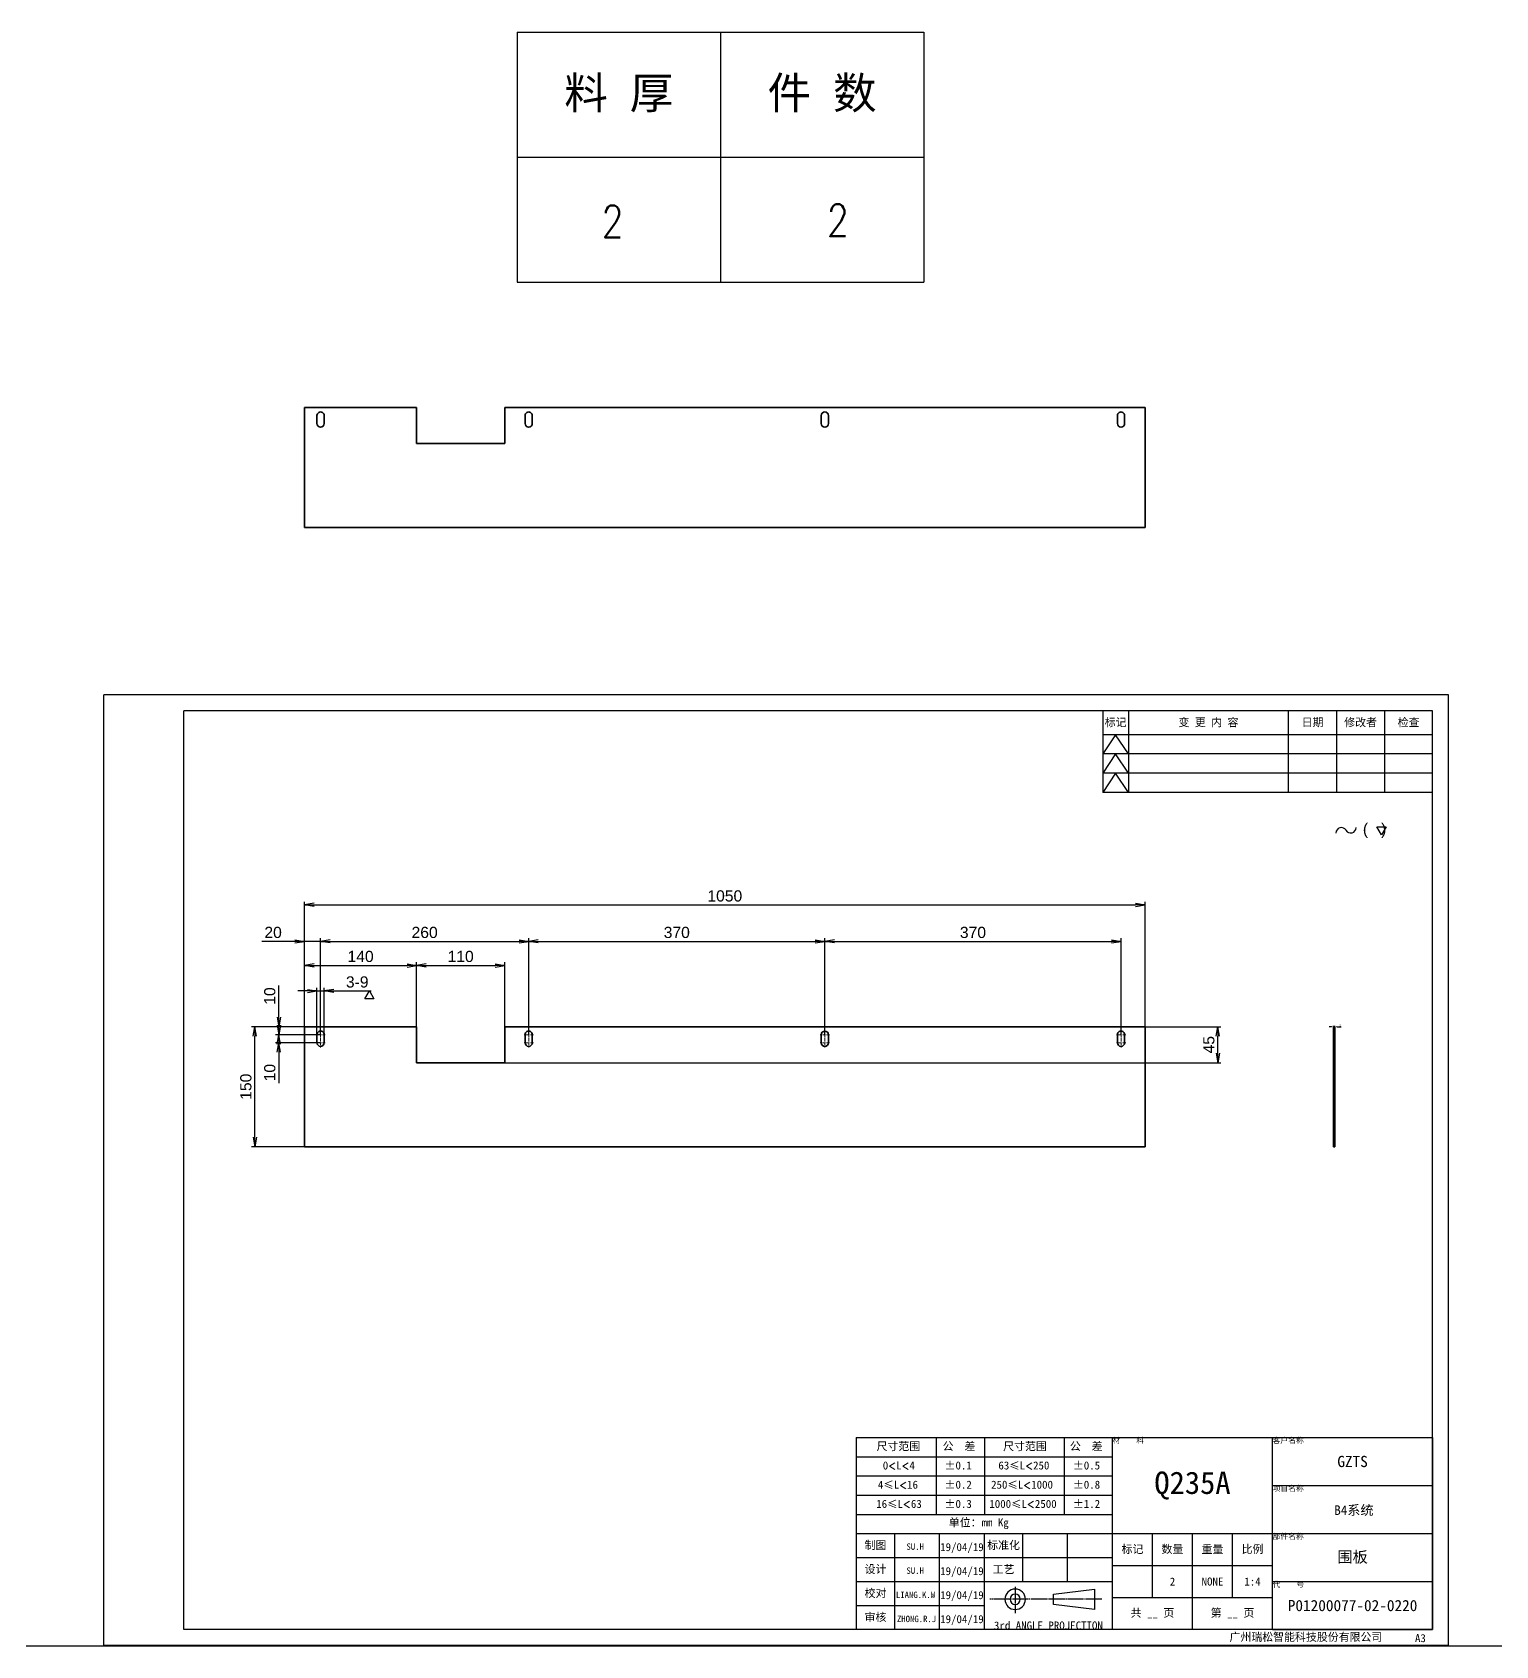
# Model space of a CAD drawing. Header units: millimetres. Extents: x -1727 to 307751, y -105919 to 6637.
# Drawn here: x 16861 to 18690, y 2062 to 4077 of the extents above; entities that cross this region are included whole.
import ezdxf
from ezdxf.enums import TextEntityAlignment as Align

# ---------------------------------------------------------------- set-up
doc = ezdxf.new("R2010")
doc.units = ezdxf.units.MM
for name, pattern in [('CENTER-HOKUTO', [23, 20, -1, 1, -1]), ('DASHDOT', [18.5, 12, -3, 0.5, -3]), ('DASHED', [15, 12, -3]), ('HIDDEN-HOKUTO', [3.8, 2.5, -1.3])]:
    doc.linetypes.add(name, pattern=pattern)
for name, color, linetype in [('AM_7', 2, 'CENTER-HOKUTO'), ('AM_HID', 1, 'HIDDEN-HOKUTO'), ('AM_VIS', 7, 'Continuous'), ('TITLE_FRAME', 7, 'Continuous'), ('WORD_DIM', 253, 'Continuous')]:
    doc.layers.add(name, color=color, linetype=linetype)
doc.layers.add('SOLID LINE', color=7, linetype='Continuous', lineweight=30)
doc.styles.add('DIM', font='txt.shx', dxfattribs={"width": 0.8, "bigfont": 'bigfont.shx'})
doc.styles.get("Standard").update_dxf_attribs({"font": 'arial.ttf'})
doc.dimstyles.new('ISO-25', dxfattribs={"dimtxt": 2.5, "dimasz": 2.5, "dimexe": 1.25, "dimexo": 0.625, "dimtad": 1, "dimtxsty": 'Standard', "dimcen": 2.5, "dimadec": 0, "dimazin": 0, "dimtfac": 1, "dimtmove": 0, "dimatfit": 3, "dimfxl": 0, "dimarcsym": 0})
doc.dimstyles.new('STANDARD1-4', dxfattribs={"dimscale": 4, "dimtxt": 3.5, "dimasz": 3, "dimexe": 1, "dimexo": 0, "dimgap": 1, "dimtad": 3, "dimdsep": 46, "dimtxsty": 'Standard', "dimblk1": 'OPEN', "dimblk2": 'OPEN', "dimsah": 1, "dimcen": 0, "dimclrd": 256, "dimclre": 256, "dimclrt": 3, "dimazin": 2, "dimtfac": 1, "dimtmove": 0, "dimatfit": 3, "dimldrblk": 'OPEN', "dimfxl": 0, "dimtolj": 1, "dimlwd": 25, "dimlwe": 25, "dimarcsym": 0})

# ---------------------------------------------------------------- blocks, each defined once
blk = doc.blocks.new('shiage0')
at = {"layer": 'WORD_DIM', "color": 3, "linetype": 'Continuous'}
for centre, start, end in [((1.69, 0), 30, 180), ((4.61, 1.69), 210, 0)]:
    blk.add_arc(centre, 1.69, start, end, dxfattribs=at)
blk = doc.blocks.new('12')
at = {"layer": 'TITLE_FRAME', "color": 3, "linetype": 'Continuous'}
blk.add_lwpolyline([(20.46, 3.03), (19.01, 5.53), (21.9, 5.53)], close=True, dxfattribs=at)
blk.add_blockref('shiage0', (6.23, 3.56), dxfattribs=at)
blk.add_text('(   )', height=3.5, dxfattribs=at).set_placement((14.64, 3.08))
blk = doc.blocks.new('_OPEN')
at = {"color": 0}
for p, q in [((-1, 0.17), (0, 0)), ((-1, -0.17), (0, 0)), ((0, 0), (-1, 0))]:
    blk.add_line(p, q, dxfattribs=at)
blk = doc.blocks.new('*D125')
at = {"layer": 'DEFPOINTS', "color": 0, "linetype": 'Continuous', "transparency": 16777216}
for p in [(18251.5, 2987.2), (17201.5, 2835.1), (18251.5, 2835.1)]:
    blk.add_point(p, dxfattribs=at)
at = {"layer": 'WORD_DIM', "linetype": 'Continuous', "lineweight": 25, "transparency": 16777216}
for p, q in [((17201.5, 2835.1), (17201.5, 2991.2)), ((17213.5, 2987.2), (18239.5, 2987.2)), ((18251.5, 2835.1), (18251.5, 2991.2))]:
    blk.add_line(p, q, dxfattribs=at)
at = {"layer": 'WORD_DIM', "linetype": 'Continuous', "lineweight": 25, "transparency": 16777216, "xscale": 12, "yscale": 12, "zscale": 12, "rotation": 180}
blk.add_blockref('_OPEN', (17201.5, 2987.2), dxfattribs=at)
at = {"layer": 'WORD_DIM', "linetype": 'Continuous', "lineweight": 25, "transparency": 16777216, "xscale": 12, "yscale": 12, "zscale": 12}
blk.add_blockref('_OPEN', (18251.5, 2987.2), dxfattribs=at)
at = {"layer": 'WORD_DIM', "color": 3, "linetype": 'Continuous', "transparency": 16777216, "insert": (17726.5, 2998.4), "char_height": 14, "attachment_point": 5}
blk.add_mtext('\\A1;1050', dxfattribs=at)
blk = doc.blocks.new('*D126')
at = {"layer": 'DEFPOINTS', "color": 0, "linetype": 'Continuous', "transparency": 16777216}
for p in [(17139.3, 2835.1), (17201.5, 2835.1), (17201.5, 2685.1)]:
    blk.add_point(p, dxfattribs=at)
at = {"layer": 'WORD_DIM', "linetype": 'Continuous', "lineweight": 25, "transparency": 16777216}
for p, q in [((17201.5, 2835.1), (17135.3, 2835.1)), ((17139.3, 2697.1), (17139.3, 2823.1)), ((17201.5, 2685.1), (17135.3, 2685.1))]:
    blk.add_line(p, q, dxfattribs=at)
at = {"layer": 'WORD_DIM', "linetype": 'Continuous', "lineweight": 25, "transparency": 16777216, "xscale": 12, "yscale": 12, "zscale": 12}
for p, rotation in [((17139.3, 2835.1), 90), ((17139.3, 2685.1), 270)]:
    blk.add_blockref('_OPEN', p, dxfattribs=dict(at, rotation=rotation))
at = {"layer": 'WORD_DIM', "color": 3, "linetype": 'Continuous', "transparency": 16777216, "insert": (17128.2, 2760.1), "char_height": 14, "attachment_point": 5, "rotation": 90}
blk.add_mtext('\\A1;150', dxfattribs=at)
blk = doc.blocks.new('*D127')
at = {"layer": 'DEFPOINTS', "color": 0, "linetype": 'Continuous', "transparency": 16777216}
for p in [(17169.3, 2825.1), (17201.5, 2835.1), (17221.5, 2825.1)]:
    blk.add_point(p, dxfattribs=at)
at = {"layer": 'WORD_DIM', "linetype": 'Continuous', "lineweight": 25, "transparency": 16777216}
for p, q in [((17169.3, 2847.1), (17169.3, 2886.7)), ((17201.5, 2835.1), (17165.3, 2835.1)), ((17221.5, 2825.1), (17165.3, 2825.1)), ((17169.3, 2825.1), (17169.3, 2835.1)), ((17169.3, 2813.1), (17169.3, 2801.1))]:
    blk.add_line(p, q, dxfattribs=at)
at = {"layer": 'WORD_DIM', "linetype": 'Continuous', "lineweight": 25, "transparency": 16777216, "xscale": 12, "yscale": 12, "zscale": 12}
for p, rotation in [((17169.3, 2835.1), 270), ((17169.3, 2825.1), 90)]:
    blk.add_blockref('_OPEN', p, dxfattribs=dict(at, rotation=rotation))
at = {"layer": 'WORD_DIM', "color": 3, "linetype": 'Continuous', "transparency": 16777216, "insert": (17158.1, 2873.4), "char_height": 14, "attachment_point": 5, "rotation": 90}
blk.add_mtext('\\A1;10', dxfattribs=at)
blk = doc.blocks.new('*D128')
at = {"layer": 'DEFPOINTS', "color": 0, "linetype": 'Continuous', "transparency": 16777216}
for p in [(17221.5, 2825.1), (17169.3, 2815.1), (17221.5, 2815.1)]:
    blk.add_point(p, dxfattribs=at)
at = {"layer": 'WORD_DIM', "linetype": 'Continuous', "lineweight": 25, "transparency": 16777216}
for p, q in [((17169.3, 2837.1), (17169.3, 2849.1)), ((17221.5, 2825.1), (17165.3, 2825.1)), ((17169.3, 2825.1), (17169.3, 2815.1)), ((17221.5, 2815.1), (17165.3, 2815.1)), ((17169.3, 2803.1), (17169.3, 2764.4))]:
    blk.add_line(p, q, dxfattribs=at)
at = {"layer": 'WORD_DIM', "linetype": 'Continuous', "lineweight": 25, "transparency": 16777216, "xscale": 12, "yscale": 12, "zscale": 12}
for p, rotation in [((17169.3, 2825.1), 270), ((17169.3, 2815.1), 90)]:
    blk.add_blockref('_OPEN', p, dxfattribs=dict(at, rotation=rotation))
at = {"layer": 'WORD_DIM', "color": 3, "linetype": 'Continuous', "transparency": 16777216, "insert": (17158.1, 2777.7), "char_height": 14, "attachment_point": 5, "rotation": 90}
blk.add_mtext('\\A1;10', dxfattribs=at)
blk = doc.blocks.new('*D129')
at = {"layer": 'DEFPOINTS', "color": 0, "linetype": 'Continuous', "transparency": 16777216}
for p in [(17221.5, 2941.7), (17201.5, 2835.1), (17221.5, 2825.1)]:
    blk.add_point(p, dxfattribs=at)
at = {"layer": 'WORD_DIM', "linetype": 'Continuous', "lineweight": 25, "transparency": 16777216}
for p, q in [((17201.5, 2835.1), (17201.5, 2945.7)), ((17221.5, 2825.1), (17221.5, 2945.7)), ((17189.5, 2941.7), (17148, 2941.7)), ((17221.5, 2941.7), (17201.5, 2941.7)), ((17233.5, 2941.7), (17245.5, 2941.7))]:
    blk.add_line(p, q, dxfattribs=at)
at = {"layer": 'WORD_DIM', "linetype": 'Continuous', "lineweight": 25, "transparency": 16777216, "xscale": 12, "yscale": 12, "zscale": 12}
blk.add_blockref('_OPEN', (17201.5, 2941.7), dxfattribs=at)
at = {"layer": 'WORD_DIM', "linetype": 'Continuous', "lineweight": 25, "transparency": 16777216, "xscale": 12, "yscale": 12, "zscale": 12, "rotation": 180}
blk.add_blockref('_OPEN', (17221.5, 2941.7), dxfattribs=at)
at = {"layer": 'WORD_DIM', "color": 3, "linetype": 'Continuous', "transparency": 16777216, "insert": (17162.2, 2952.8), "char_height": 14, "attachment_point": 5}
blk.add_mtext('\\A1;20', dxfattribs=at)
blk = doc.blocks.new('*D130')
at = {"layer": 'DEFPOINTS', "color": 0, "linetype": 'Continuous', "transparency": 16777216}
for p in [(17851.5, 2941.7), (17481.5, 2825.1), (17851.5, 2825.1)]:
    blk.add_point(p, dxfattribs=at)
at = {"layer": 'WORD_DIM', "linetype": 'Continuous', "lineweight": 25, "transparency": 16777216}
for p, q in [((17481.5, 2825.1), (17481.5, 2945.7)), ((17851.5, 2825.1), (17851.5, 2945.7)), ((17493.5, 2941.7), (17839.5, 2941.7))]:
    blk.add_line(p, q, dxfattribs=at)
at = {"layer": 'WORD_DIM', "linetype": 'Continuous', "lineweight": 25, "transparency": 16777216, "xscale": 12, "yscale": 12, "zscale": 12, "rotation": 180}
blk.add_blockref('_OPEN', (17481.5, 2941.7), dxfattribs=at)
at = {"layer": 'WORD_DIM', "linetype": 'Continuous', "lineweight": 25, "transparency": 16777216, "xscale": 12, "yscale": 12, "zscale": 12}
blk.add_blockref('_OPEN', (17851.5, 2941.7), dxfattribs=at)
at = {"layer": 'WORD_DIM', "color": 3, "linetype": 'Continuous', "transparency": 16777216, "insert": (17666.5, 2952.8), "char_height": 14, "attachment_point": 5}
blk.add_mtext('\\A1;370', dxfattribs=at)
blk = doc.blocks.new('*D131')
at = {"layer": 'DEFPOINTS', "color": 0, "linetype": 'Continuous', "transparency": 16777216}
for p in [(17226, 2879.7), (17217, 2825.1), (17226, 2825.1)]:
    blk.add_point(p, dxfattribs=at)
at = {"layer": 'WORD_DIM', "linetype": 'Continuous', "lineweight": 25, "transparency": 16777216}
for p, q in [((17217, 2825.1), (17217, 2883.7)), ((17226, 2825.1), (17226, 2883.7)), ((17205, 2879.7), (17193, 2879.7)), ((17217, 2879.7), (17226, 2879.7)), ((17238, 2879.7), (17284.6, 2879.7))]:
    blk.add_line(p, q, dxfattribs=at)
at = {"layer": 'WORD_DIM', "linetype": 'Continuous', "lineweight": 25, "transparency": 16777216, "xscale": 12, "yscale": 12, "zscale": 12}
blk.add_blockref('_OPEN', (17217, 2879.7), dxfattribs=at)
at = {"layer": 'WORD_DIM', "linetype": 'Continuous', "lineweight": 25, "transparency": 16777216, "xscale": 12, "yscale": 12, "zscale": 12, "rotation": 180}
blk.add_blockref('_OPEN', (17226, 2879.7), dxfattribs=at)
at = {"layer": 'WORD_DIM', "color": 3, "linetype": 'Continuous', "transparency": 16777216, "insert": (17267.3, 2890.9), "char_height": 14, "attachment_point": 5}
blk.add_mtext('\\A1;3-9', dxfattribs=at)
blk = doc.blocks.new('shiage1')
at = {"layer": 'WORD_DIM', "color": 3, "linetype": 'Continuous'}
for p, q in [((0, 0), (-1.44, 2.5)), ((-1.44, 2.5), (1.44, 2.5)), ((1.44, 2.5), (0, 0))]:
    blk.add_line(p, q, dxfattribs=at)
blk = doc.blocks.new('*D132')
at = {"layer": 'DEFPOINTS', "color": 0, "linetype": 'Continuous', "transparency": 16777216}
for p in [(17481.5, 2941.7), (17221.5, 2825.1), (17481.5, 2825.1)]:
    blk.add_point(p, dxfattribs=at)
at = {"layer": 'WORD_DIM', "linetype": 'Continuous', "lineweight": 25, "transparency": 16777216}
for p, q in [((17221.5, 2825.1), (17221.5, 2945.7)), ((17481.5, 2825.1), (17481.5, 2945.7)), ((17233.5, 2941.7), (17469.5, 2941.7))]:
    blk.add_line(p, q, dxfattribs=at)
at = {"layer": 'WORD_DIM', "linetype": 'Continuous', "lineweight": 25, "transparency": 16777216, "xscale": 12, "yscale": 12, "zscale": 12, "rotation": 180}
blk.add_blockref('_OPEN', (17221.5, 2941.7), dxfattribs=at)
at = {"layer": 'WORD_DIM', "linetype": 'Continuous', "lineweight": 25, "transparency": 16777216, "xscale": 12, "yscale": 12, "zscale": 12}
blk.add_blockref('_OPEN', (17481.5, 2941.7), dxfattribs=at)
at = {"layer": 'WORD_DIM', "color": 3, "linetype": 'Continuous', "transparency": 16777216, "insert": (17351.5, 2952.8), "char_height": 14, "attachment_point": 5}
blk.add_mtext('\\A1;260', dxfattribs=at)
blk = doc.blocks.new('*D159')
at = {"layer": 'DEFPOINTS', "color": 0, "linetype": 'Continuous', "transparency": 16777216}
for p in [(18221.5, 2941.7), (17851.5, 2825.1), (18221.5, 2825.1)]:
    blk.add_point(p, dxfattribs=at)
at = {"layer": 'WORD_DIM', "linetype": 'Continuous', "lineweight": 25, "transparency": 16777216}
for p, q in [((17851.5, 2825.1), (17851.5, 2945.7)), ((18221.5, 2825.1), (18221.5, 2945.7)), ((17863.5, 2941.7), (18209.5, 2941.7))]:
    blk.add_line(p, q, dxfattribs=at)
at = {"layer": 'WORD_DIM', "linetype": 'Continuous', "lineweight": 25, "transparency": 16777216, "xscale": 12, "yscale": 12, "zscale": 12, "rotation": 180}
blk.add_blockref('_OPEN', (17851.5, 2941.7), dxfattribs=at)
at = {"layer": 'WORD_DIM', "linetype": 'Continuous', "lineweight": 25, "transparency": 16777216, "xscale": 12, "yscale": 12, "zscale": 12}
blk.add_blockref('_OPEN', (18221.5, 2941.7), dxfattribs=at)
at = {"layer": 'WORD_DIM', "color": 3, "linetype": 'Continuous', "transparency": 16777216, "insert": (18036.5, 2952.8), "char_height": 14, "attachment_point": 5}
blk.add_mtext('\\A1;370', dxfattribs=at)
blk = doc.blocks.new('*D160')
at = {"layer": 'DEFPOINTS', "color": 0, "linetype": 'Continuous', "transparency": 16777216}
for p in [(17451.5, 2835.1), (18342.3, 2835.1), (17451.5, 2790.1)]:
    blk.add_point(p, dxfattribs=at)
at = {"layer": 'WORD_DIM', "linetype": 'Continuous', "lineweight": 25, "transparency": 16777216}
for p, q in [((17451.5, 2835.1), (18346.3, 2835.1)), ((18342.3, 2802.1), (18342.3, 2823.1)), ((17451.5, 2790.1), (18346.3, 2790.1))]:
    blk.add_line(p, q, dxfattribs=at)
at = {"layer": 'WORD_DIM', "linetype": 'Continuous', "lineweight": 25, "transparency": 16777216, "xscale": 12, "yscale": 12, "zscale": 12}
for p, rotation in [((18342.3, 2835.1), 90), ((18342.3, 2790.1), 270)]:
    blk.add_blockref('_OPEN', p, dxfattribs=dict(at, rotation=rotation))
at = {"layer": 'WORD_DIM', "color": 3, "linetype": 'Continuous', "transparency": 16777216, "insert": (18331.2, 2812.6), "char_height": 14, "attachment_point": 5, "rotation": 90}
blk.add_mtext('\\A1;45', dxfattribs=at)
blk = doc.blocks.new('*D154')
at = {"layer": 'DEFPOINTS', "color": 0, "linetype": 'Continuous', "transparency": 16777216}
for p in [(17341.5, 2911.6), (17201.5, 2835.1), (17341.5, 2835.1)]:
    blk.add_point(p, dxfattribs=at)
at = {"layer": 'WORD_DIM', "linetype": 'Continuous', "lineweight": 25, "transparency": 16777216}
for p, q in [((17201.5, 2835.1), (17201.5, 2915.6)), ((17213.5, 2911.6), (17329.5, 2911.6)), ((17341.5, 2835.1), (17341.5, 2915.6))]:
    blk.add_line(p, q, dxfattribs=at)
at = {"layer": 'WORD_DIM', "linetype": 'Continuous', "lineweight": 25, "transparency": 16777216, "xscale": 12, "yscale": 12, "zscale": 12, "rotation": 180}
blk.add_blockref('_OPEN', (17201.5, 2911.6), dxfattribs=at)
at = {"layer": 'WORD_DIM', "linetype": 'Continuous', "lineweight": 25, "transparency": 16777216, "xscale": 12, "yscale": 12, "zscale": 12}
blk.add_blockref('_OPEN', (17341.5, 2911.6), dxfattribs=at)
at = {"layer": 'WORD_DIM', "color": 3, "linetype": 'Continuous', "transparency": 16777216, "insert": (17271.5, 2922.8), "char_height": 14, "attachment_point": 5}
blk.add_mtext('\\A1;140', dxfattribs=at)
blk = doc.blocks.new('*D124')
at = {"layer": 'DEFPOINTS', "color": 0, "linetype": 'Continuous', "transparency": 16777216}
for p in [(17451.5, 2911.6), (17341.5, 2835.1), (17451.5, 2835.1)]:
    blk.add_point(p, dxfattribs=at)
at = {"layer": 'WORD_DIM', "linetype": 'Continuous', "lineweight": 25, "transparency": 16777216}
for p, q in [((17341.5, 2835.1), (17341.5, 2915.6)), ((17353.5, 2911.6), (17439.5, 2911.6)), ((17451.5, 2835.1), (17451.5, 2915.6))]:
    blk.add_line(p, q, dxfattribs=at)
at = {"layer": 'WORD_DIM', "linetype": 'Continuous', "lineweight": 25, "transparency": 16777216, "xscale": 12, "yscale": 12, "zscale": 12, "rotation": 180}
blk.add_blockref('_OPEN', (17341.5, 2911.6), dxfattribs=at)
at = {"layer": 'WORD_DIM', "linetype": 'Continuous', "lineweight": 25, "transparency": 16777216, "xscale": 12, "yscale": 12, "zscale": 12}
blk.add_blockref('_OPEN', (17451.5, 2911.6), dxfattribs=at)
at = {"layer": 'WORD_DIM', "color": 3, "linetype": 'Continuous', "transparency": 16777216, "insert": (17396.5, 2922.8), "char_height": 14, "attachment_point": 5}
blk.add_mtext('\\A1;110', dxfattribs=at)
blk = doc.blocks.new('*T16')
at = {"color": 0, "linetype": 'ByBlock', "lineweight": -2, "transparency": 16777216}
for p, q in [((0, 0), (127, 0)), ((0, 0), (0, -78)), ((63.5, 0), (63.5, -78)), ((127, 0), (127, -78)), ((0, -39), (127, -39)), ((0, -78), (127, -78))]:
    blk.add_line(p, q, dxfattribs=at)
at = {"color": 0, "transparency": 16777216, "char_height": 10, "width": 60.5, "attachment_point": 5}
for s, insert in [('{\\fSimSun|b0|i0|c134|p2;料 厚}', (31.75, -19.5)), ('{\\fSimSun|b0|i0|c134|p2;件 数}', (95.25, -19.5))]:
    blk.add_mtext(s, dxfattribs=dict(at, insert=insert))
blk = doc.blocks.new('拆图参数')
blk.add_blockref('*T16', (-63.5, 78))
at = {"style": 'DIM', "width": 0.8}
blk.add_attdef('6', text='', height=10, dxfattribs=at).set_placement((-37.13, 18.91), align=Align.MIDDLE_LEFT)
blk.add_attdef('1', text='', height=10, dxfattribs=at).set_placement((36.65, 19.27), align=Align.MIDDLE_CENTER)
blk = doc.blocks.new('*D176')
at = {"color": 0, "lineweight": -2, "transparency": 16777216}
for p, q in [((18484.2, 2835.1), (18481.7, 2835.1)), ((18486.7, 2835.7), (18486.7, 2836.3)), ((18486.7, 2835.1), (18488.7, 2835.1)), ((18488.7, 2835.7), (18488.7, 2836.3)), ((18491.2, 2835.1), (18496.6, 2835.1))]:
    blk.add_line(p, q, dxfattribs=at)
at = {"color": 0, "transparency": 16777216}
for points in [[(18484.2, 2835.5), (18484.2, 2834.6), (18486.7, 2835.1)], [(18491.2, 2835.5), (18491.2, 2834.6), (18488.7, 2835.1)]]:
    blk.add_solid(points, dxfattribs=at)
at = {"layer": 'DEFPOINTS', "color": 0, "transparency": 16777216}
for p in [(18486.7, 2835.1), (18488.7, 2835.1), (18488.7, 2835.1)]:
    blk.add_point(p, dxfattribs=at)
at = {"color": 0, "transparency": 16777216, "insert": (18495.2, 2836.9), "char_height": 2.5, "attachment_point": 5}
blk.add_mtext('2', dxfattribs=at)

msp = doc.modelspace()

# ---------------------------------------------------------------- linework, layer by layer
at = {"color": 7, "lineweight": 35}
for p, q in [((17201.49744, 3458.57728), (17201.49744, 3608.57728)), ((17201.49744, 3608.57728), (17341.49744, 3608.57728)), ((17341.49744, 3563.57728), (17341.49744, 3608.57728)), ((17451.49744, 3608.57728), (18251.49744, 3608.57728)), ((17451.49744, 3563.57728), (17451.49744, 3608.57728)), ((18251.49744, 3608.57728), (18251.49744, 3458.57728)), ((17341.49744, 3563.57728), (17451.49744, 3563.57728)), ((17201.49744, 3458.57728), (18251.49744, 3458.57728)), ((17201.49744, 2685.05777), (17201.49744, 2835.05777)), ((17201.49744, 2835.05777), (17341.49744, 2835.05777)), ((17341.49744, 2790.05777), (17341.49744, 2835.05777)), ((17451.49744, 2835.05777), (18251.49744, 2835.05777)), ((17451.49744, 2790.05777), (17451.49744, 2835.05777)), ((18251.49744, 2835.05777), (18251.49744, 2685.05777)), ((18486.73767, 2835.05777), (18486.73767, 2685.05777)), ((18488.73767, 2835.05777), (18488.73767, 2685.05777)), ((17341.49744, 2790.05777), (17451.49744, 2790.05777)), ((17201.49744, 2685.05777), (18251.49744, 2685.05777))]:
    msp.add_line(p, q, dxfattribs=at)
at = {"color": 7, "lineweight": 35, "ltscale": 0.25}
for p, q in [((17216.99744, 3598.57728), (17216.99744, 3588.57728)), ((17225.99744, 3588.57728), (17225.99744, 3598.57728)), ((17476.99744, 3598.57728), (17476.99744, 3588.57728)), ((17485.99744, 3588.57728), (17485.99744, 3598.57728)), ((17846.99744, 3598.57728), (17846.99744, 3588.57728)), ((17855.99744, 3588.57728), (17855.99744, 3598.57728)), ((18216.99744, 3598.57728), (18216.99744, 3588.57728)), ((18225.99744, 3588.57728), (18225.99744, 3598.57728)), ((17216.99744, 2825.05777), (17216.99744, 2815.05777)), ((17225.99744, 2815.05777), (17225.99744, 2825.05777)), ((17476.99744, 2825.05777), (17476.99744, 2815.05777)), ((17485.99744, 2815.05777), (17485.99744, 2825.05777)), ((17846.99744, 2825.05777), (17846.99744, 2815.05777)), ((17855.99744, 2815.05777), (17855.99744, 2825.05777)), ((18216.99744, 2825.05777), (18216.99744, 2815.05777)), ((18225.99744, 2815.05777), (18225.99744, 2825.05777))]:
    msp.add_line(p, q, dxfattribs=at)
at = {"color": 7, "lineweight": 35, "ltscale": 0.05}
for p, q in [((18486.73767, 2835.05777), (18488.73767, 2835.05777)), ((18486.73767, 2685.05777), (18488.73767, 2685.05777))]:
    msp.add_line(p, q, dxfattribs=at)
msp.add_line((948.78877, 2061.71112), (37575.47155, 2061.71112))
at = {"color": 7, "lineweight": 35}
for centre, start, end in [((17221.49744, 3598.57728), 0, 180.00000501), ((17221.49744, 3588.57728), 180.00000501, 0), ((17481.49744, 3598.57728), 0, 180.00000501), ((17481.49744, 3588.57728), 180.00000501, 0), ((17851.49744, 3598.57728), 0, 179.99999499), ((17851.49744, 3588.57728), 180.00000501, 0), ((18221.49744, 3598.57728), 0, 180.00000501), ((18221.49744, 3588.57728), 180.00000501, 0), ((17221.49744, 2825.05777), 0, 180.00000501), ((17481.49744, 2825.05777), 0, 180.00000501), ((17851.49744, 2825.05777), 0, 179.99999499), ((18221.49744, 2825.05777), 0, 180.00000501), ((17221.49744, 2815.05777), 180.00000501, 0), ((17481.49744, 2815.05777), 180.00000501, 0), ((17851.49744, 2815.05777), 180.00000501, 0), ((18221.49744, 2815.05777), 180.00000501, 0)]:
    msp.add_arc(centre, 4.5, start, end, dxfattribs=at)
at = {"layer": 'AM_7', "color": 2, "linetype": 'DASHDOT', "lineweight": 13, "ltscale": 0.29248}
for p, q in [((17227.34705, 2825.05777), (17215.64783, 2825.05777)), ((17487.34705, 2825.05777), (17475.64783, 2825.05777)), ((17857.34705, 2825.05777), (17845.64783, 2825.05777)), ((18227.34705, 2825.05777), (18215.64783, 2825.05777)), ((17227.34705, 2815.05777), (17215.64783, 2815.05777)), ((17487.34705, 2815.05777), (17475.64783, 2815.05777)), ((17857.34705, 2815.05777), (17845.64783, 2815.05777)), ((18227.34705, 2815.05777), (18215.64783, 2815.05777))]:
    msp.add_line(p, q, dxfattribs=at)
at = {"layer": 'AM_7', "color": 2, "linetype": 'DASHDOT', "lineweight": 13, "ltscale": 0.292499}
for p, q in [((17221.49744, 2830.90774), (17221.49744, 2819.20779)), ((17481.49744, 2830.90774), (17481.49744, 2819.20779)), ((17851.49744, 2830.90774), (17851.49744, 2819.20779)), ((18221.49744, 2830.90774), (18221.49744, 2819.20779)), ((17221.49744, 2820.90774), (17221.49744, 2809.20779)), ((17481.49744, 2820.90774), (17481.49744, 2809.20779)), ((17851.49744, 2820.90774), (17851.49744, 2809.20779)), ((18221.49744, 2820.90774), (18221.49744, 2809.20779))]:
    msp.add_line(p, q, dxfattribs=at)
at = {"layer": 'AM_7', "color": 2, "linetype": 'DASHDOT', "lineweight": 13, "ltscale": 0.06001}
for p, q in [((18486.53747, 2825.05777), (18488.93787, 2825.05777)), ((18486.53747, 2815.05777), (18488.93787, 2815.05777))]:
    msp.add_line(p, q, dxfattribs=at)
at = {"layer": 'AM_HID', "color": 1, "linetype": 'DASHED', "lineweight": 13, "ltscale": 0.05}
for p, q in [((18486.73767, 2829.55777), (18488.73767, 2829.55777)), ((18486.73767, 2829.55777), (18488.73767, 2829.55777)), ((18486.73767, 2829.55777), (18488.73767, 2829.55777)), ((18486.73767, 2829.55777), (18488.73767, 2829.55777)), ((18488.73767, 2825.05777), (18486.73767, 2825.05777)), ((18488.73767, 2825.05777), (18486.73767, 2825.05777)), ((18488.73767, 2825.05777), (18486.73767, 2825.05777)), ((18488.73767, 2825.05777), (18486.73767, 2825.05777)), ((18488.73767, 2825.05777), (18486.73767, 2825.05777)), ((18488.73767, 2825.05777), (18486.73767, 2825.05777)), ((18488.73767, 2825.05777), (18486.73767, 2825.05777)), ((18488.73767, 2825.05777), (18486.73767, 2825.05777)), ((18488.73767, 2815.05777), (18486.73767, 2815.05777)), ((18488.73767, 2815.05777), (18486.73767, 2815.05777)), ((18488.73767, 2815.05777), (18486.73767, 2815.05777)), ((18488.73767, 2815.05777), (18486.73767, 2815.05777)), ((18488.73767, 2815.05777), (18486.73767, 2815.05777)), ((18488.73767, 2815.05777), (18486.73767, 2815.05777)), ((18488.73767, 2815.05777), (18486.73767, 2815.05777)), ((18488.73767, 2815.05777), (18486.73767, 2815.05777)), ((18486.73767, 2810.55777), (18488.73767, 2810.55777)), ((18486.73767, 2810.55777), (18488.73767, 2810.55777)), ((18486.73767, 2810.55777), (18488.73767, 2810.55777)), ((18486.73767, 2810.55777), (18488.73767, 2810.55777)), ((18488.73767, 2790.05777), (18486.73767, 2790.05777))]:
    msp.add_line(p, q, dxfattribs=at)
at = {"layer": 'AM_VIS', "linetype": 'Continuous'}
for p, q in [((18610.73189, 3229.80449), (17050.73189, 3229.80449)), ((17050.73189, 2081.80449), (17050.73189, 3229.80449)), ((18610.73189, 2081.80449), (18610.73189, 3229.80449)), ((18610.73189, 2081.80449), (17050.73189, 2081.80449))]:
    msp.add_line(p, q, dxfattribs=at)
at = {"layer": 'TITLE_FRAME', "linetype": 'Continuous'}
for p, q in [((18198.73189, 3229.80449), (18198.73189, 3127.80449)), ((18230.73189, 3229.80449), (18230.73189, 3127.80449)), ((18430.73189, 3127.80449), (18430.73189, 3229.80449)), ((18490.73189, 3229.80449), (18490.73189, 3127.80449)), ((18550.73189, 3229.80449), (18550.73189, 3127.80449)), ((18610.73189, 3127.80449), (18610.73189, 3229.80449)), ((18610.73189, 3199.80449), (18198.73189, 3199.80449)), ((18214.73189, 3199.80449), (18198.73189, 3175.80449)), ((18230.73189, 3175.80449), (18214.73189, 3199.80449)), ((18610.73189, 3175.80449), (18198.73189, 3175.80449)), ((18214.73189, 3175.80449), (18198.73189, 3151.80449)), ((18230.73189, 3151.80449), (18214.73189, 3175.80449)), ((18610.73189, 3151.80449), (18198.73189, 3151.80449)), ((18214.73189, 3151.80449), (18198.73189, 3127.80449)), ((18230.73189, 3127.80449), (18214.73189, 3151.80449)), ((18610.73189, 3127.80449), (18198.73189, 3127.80449)), ((17890.73189, 2321.80449), (18610.73189, 2321.80449)), ((17890.73189, 2321.80449), (17890.73189, 2081.80449)), ((17990.73189, 2321.80449), (17990.73189, 2225.80449)), ((18050.73189, 2321.80449), (18050.73189, 2225.80449)), ((18150.73189, 2225.80449), (18150.73189, 2321.80449)), ((18210.73189, 2081.80449), (18210.73189, 2321.80449)), ((18410.73189, 2081.80449), (18410.73189, 2321.80449)), ((17890.73189, 2297.80449), (18210.73189, 2297.80449)), ((17890.73189, 2273.80449), (18210.73189, 2273.80449)), ((18410.73189, 2261.80449), (18610.73189, 2261.80449)), ((17890.73189, 2249.80449), (18210.73189, 2249.80449)), ((17890.73189, 2225.80449), (18210.73189, 2225.80449)), ((17890.73189, 2201.80449), (18610.73189, 2201.80449)), ((17938.73189, 2081.80449), (17938.73189, 2201.80449)), ((17994.73189, 2081.80449), (17994.73189, 2201.80449)), ((18050.73189, 2081.80449), (18050.73189, 2201.80449)), ((18098.73189, 2141.80449), (18098.73189, 2201.80449)), ((18154.73189, 2141.80449), (18154.73189, 2201.80449)), ((18260.73189, 2121.80449), (18260.73189, 2201.80449)), ((18310.73189, 2081.80449), (18310.73189, 2201.80449)), ((18360.73189, 2121.80449), (18360.73189, 2201.80449)), ((17890.73189, 2171.80449), (18210.73189, 2171.80449)), ((18210.73189, 2161.80449), (18410.73189, 2161.80449)), ((17890.73189, 2141.80449), (18210.73189, 2141.80449)), ((18410.73189, 2141.80449), (18610.73189, 2141.80449)), ((18210.73189, 2121.80449), (18410.73189, 2121.80449)), ((17890.73189, 2111.80449), (18050.73189, 2111.80449))]:
    msp.add_line(p, q, dxfattribs=at)
at = {"layer": 'TITLE_FRAME', "color": 2, "linetype": 'CENTER-HOKUTO'}
for p, q in [((18197.69223, 2119.73417), (18057.66023, 2119.73417)), ((18089.26983, 2135.47817), (18089.26983, 2102.40297))]:
    msp.add_line(p, q, dxfattribs=at)
at = {"layer": 'TITLE_FRAME', "color": 3, "linetype": 'Continuous'}
for p, q in [((18137.26983, 2126.13417), (18188.46983, 2132.53417)), ((18137.26983, 2113.33417), (18137.26983, 2126.13417)), ((18188.46983, 2132.53417), (18188.46983, 2106.93417)), ((18188.46983, 2106.93417), (18137.26983, 2113.33417))]:
    msp.add_line(p, q, dxfattribs=at)
for radius in [12.8, 6.4]:
    msp.add_arc((18089.26983, 2119.73417), radius, 0, 359.98938268, dxfattribs=at)
at = {"layer": 'WORD_DIM', "linetype": 'Continuous'}
for p, q in [((16950.73189, 2061.80449), (16950.73189, 3249.80449)), ((18630.73189, 3249.80449), (16950.73189, 3249.80449)), ((18630.73189, 2061.80449), (18630.73189, 3249.80449)), ((18610.73189, 2321.80449), (18610.73189, 2081.80449)), ((18410.73189, 2081.80449), (18610.73189, 2081.80449)), ((18630.73189, 2061.80449), (16950.73189, 2061.80449))]:
    msp.add_line(p, q, dxfattribs=at)

# ---------------------------------------------------------------- block references
at = {"xscale": 4, "yscale": 4, "zscale": 4}
msp.add_blockref('拆图参数', (17721.04592, 3765.46784), dxfattribs=at).add_auto_attribs({'1': '2', '6': '2'})
at = {"layer": 'WORD_DIM', "linetype": 'Continuous', "xscale": 4, "yscale": 4, "zscale": 4}
msp.add_blockref('12', (18465.00259, 3062.83084), dxfattribs=at)
at = {"layer": 'WORD_DIM', "color": 3, "linetype": 'Continuous', "xscale": 4, "yscale": 4, "zscale": 4, "rotation": 180}
msp.add_blockref('shiage1', (17282.43689, 2879.70371), dxfattribs=at)

# ---------------------------------------------------------------- texts
at = {"layer": 'SOLID LINE', "ltscale": 0.5}
for s, insert, char_height, width, attachment_point in [('\\pt60;{\\fSimHei|b0|i0|c134|p2;\\C3;标记}', (18214.73189, 3214.80449), 10, 32, 5), ('\\pt60;{\\fSimHei|b0|i0|c134|p2;\\C3;变 更 内 容}', (18330.73189, 3214.80449), 10, 200, 5), ('\\pt60;{\\fSimHei|b0|i0|c134|p2;\\C3;日期}', (18460.73189, 3214.80449), 10, 60, 5), ('\\pt60;{\\fSimHei|b0|i0|c134|p2;\\C3;修改者}', (18520.73189, 3214.80449), 10, 60, 5), ('\\pt60;{\\fSimHei|b0|i0|c134|p2;\\C3;检查}', (18580.73189, 3214.80449), 10, 60, 5), ('{\\fSimHei|b0|i0|c134|p2;\\C3;材    料}', (18210.73189, 2321.80449), 7, 200, 1), ('\\pt42;{\\fSimHei|b0|i0|c134|p2;\\C3;客户名称}', (18410.73189, 2321.80449), 7, 200, 1), ('\\pt60;{\\fSimHei|b0|i0|c134|p2;\\C3;尺寸范围}', (17916.01174, 2315.92024), 10, 181.2060754, 1), ('\\pt60;{\\fSimHei|b0|i0|c134|p2;\\C3;公  差}', (17998.62671, 2315.92024), 10, 181.2060754, 1), ('\\pt60;{\\fSimHei|b0|i0|c134|p2;\\C3;尺寸范围}', (18074.20155, 2315.92024), 10, 181.2060754, 1), ('\\pt60;{\\fSimHei|b0|i0|c134|p2;\\C3;公  差}', (18157.55614, 2315.92024), 10, 181.2060754, 1), ('{\\fSimHei|b0|i0|c134|p2;\\C3;GZTS}', (18510.73189, 2291.80449), 14, 200, 5), ('\\pt60;{\\fSimHei|b0|i0|c134|p2;\\C3;0\\Fromans,bigfont|c134;\\H0.9583x;<\\fSimHei|b0|i0|c134|p2;\\H1.044x;L\\Fromans,bigfont|c134;\\H0.9583x;<\\fSimHei|b0|i0|c134|p2;\\H1.044x;4}', (17923.85402, 2291.92024), 10, 181.2060754, 1), ('\\pt60;{\\fSimHei|b0|i0|c134|p2;\\C3;%%P0.1}', (18001.06126, 2291.92024), 10, 181.2060754, 1), ('\\pt60;{\\fSimHei|b0|i0|c134|p2;\\C3;63\\H0.9583x;≤\\H1.044x;L\\Fromans,bigfont|c134;\\H0.9579x;<\\fSimHei|b0|i0|c134|p2;\\H1.044x;250}', (18068.26662, 2291.92024), 10, 181.2060754, 1), ('\\pt60;{\\fSimHei|b0|i0|c134|p2;\\C3;%%P0.5}', (18161.34256, 2291.92024), 10, 181.2060754, 1), ('\\pt168;{\\fSimHei|b0|i0|c134|p2;\\C3;Q235A}', (18310.73189, 2261.80449), 28, 200, 5), ('\\pt60;{\\fSimHei|b0|i0|c134|p2;\\C3;4\\H0.9583x;≤\\H1.043x;L\\Fromans,bigfont|c134;\\H0.9588x;<\\fSimHei|b0|i0|c134|p2;\\H1.043x;16}', (17917.71795, 2267.92024), 10, 181.2060754, 1), ('\\pt60;{\\fSimHei|b0|i0|c134|p2;\\C3;%%P0.2}', (18001.06126, 2267.92024), 10, 181.2060754, 1), ('\\pt60;{\\fSimHei|b0|i0|c134|p2;\\C3;250\\H0.9583x;≤\\H1.044x;L\\Fromans,bigfont|c134;\\H0.9579x;<\\fSimHei|b0|i0|c134|p2;\\H1.044x;1000}', (18059.13606, 2267.92024), 10, 181.2060754, 1), ('\\pt60;{\\fSimHei|b0|i0|c134|p2;\\C3;%%P0.8}', (18161.34256, 2267.92024), 10, 181.2060754, 1), ('\\pt42;{\\fSimHei|b0|i0|c134|p2;\\C3;项目名称}', (18410.73189, 2261.80449), 7, 200, 1), ('\\pt60;{\\fSimHei|b0|i0|c134|p2;\\C3;16\\H0.9583x;≤\\H1.044x;L\\Fromans,bigfont|c134;\\H0.9579x;<\\fSimHei|b0|i0|c134|p2;\\H1.044x;63}', (17915.65776, 2243.92024), 10, 181.2060754, 1), ('\\pt60;{\\fSimHei|b0|i0|c134|p2;\\C3;%%P0.3}', (18001.06126, 2243.92024), 10, 181.2060754, 1), ('\\pt60;{\\fSimHei|b0|i0|c134|p2;\\C3;%%P1.2}', (18161.34256, 2243.92024), 10, 181.2060754, 1), ('{\\fSimHei|b0|i0|c134|p2;\\C3; \\PB4系统}', (18512.37949, 2240.48805), 12, 240, 5), ('\\pt60;{\\fSimHei|b0|i0|c134|p2;\\C3;单位：mm Kg}', (18006.32304, 2220.67713), 10, 181.2060754, 1), ('\\pt42;{\\fSimHei|b0|i0|c134|p2;\\C3;部件名称}', (18410.73189, 2201.80449), 7, 200, 1), ('\\pt60;{\\fSimHei|b0|i0|c134|p2;\\C3;制图}', (17914.73189, 2186.80449), 10, 48, 5), ('{\\fSimHei|b0|i0|c134|p2;\\C3;SU.H}', (17964.29817, 2185.49746), 8, 44.8, 5), ('\\pt60;{\\fSimHei|b0|i0|c134|p2;\\C3;19/04/19}', (18022.72354, 2183.69566), 10, 56, 5), ('\\pt60;{\\fSimHei|b0|i0|c134|p2;\\C3;标准化}', (18074.73189, 2186.80449), 10, 48, 5), ('\\pt60;{\\fSimHei|b0|i0|c134|p2;\\C3;标记}', (18235.73189, 2181.80449), 10, 50, 5), ('\\pt60;{\\fSimHei|b0|i0|c134|p2;\\C3;数量}', (18285.73189, 2181.80449), 10, 50, 5), ('\\pt60;{\\fSimHei|b0|i0|c134|p2;\\C3;重量}', (18335.73189, 2181.80449), 10, 50, 5), ('\\pt60;{\\fSimHei|b0|i0|c134|p2;\\C3;比例}', (18385.73189, 2181.80449), 10, 50, 5), ('{\\fSimHei|b0|i0|c134|p2;\\C3;围板}', (18510.73189, 2171.80449), 14, 200, 5), ('\\pt60;{\\fSimHei|b0|i0|c134|p2;\\C3;设计}', (17914.73189, 2156.80449), 10, 48, 5), ('{\\fSimHei|b0|i0|c134|p2;\\C3;SU.H}', (17964.29817, 2155.49746), 8, 44.8, 5), ('\\pt60;{\\fSimHei|b0|i0|c134|p2;\\C3;19/04/19}', (18022.72354, 2153.69566), 10, 56, 5), ('\\pt60;{\\fSimHei|b0|i0|c134|p2;\\C3;工艺}', (18074.73189, 2156.80449), 10, 48, 5), ('\\pt60;{\\fSimHei|b0|i0|c134|p2;\\C3;2}', (18285.73189, 2141.80449), 10, 50, 5), ('\\pt60;{\\fSimHei|b0|i0|c134|p2;\\C3;NONE}', (18335.73189, 2141.80449), 10, 50, 5), ('\\pt60;{\\fSimHei|b0|i0|c134|p2;\\C3;1:4}', (18385.73189, 2141.80449), 10, 50, 5), ('\\pt42;{\\fSimHei|b0|i0|c134|p2;\\C3;代    号}', (18410.73189, 2141.80449), 7, 200, 1), ('\\pt60;{\\fSimHei|b0|i0|c134|p2;\\C3;校对}', (17914.73189, 2126.80449), 10, 48, 5), ('{\\fSimHei|b0|i0|c134|p2;\\C3;LIANG.K.W}', (17964.7261, 2125.23765), 8, 44.8, 5), ('\\pt60;{\\fSimHei|b0|i0|c134|p2;\\C3;19/04/19}', (18022.72354, 2123.69566), 10, 56, 5), ('{\\fSimHei|b0|i0|c134|p2;\\C3;P01200077-02-0220}', (18510.73189, 2111.80449), 14, 200, 5), ('\\pt60;{\\fSimHei|b0|i0|c134|p2;\\C3;审核}', (17914.73189, 2096.80449), 10, 48, 5), ('\\pt48;{\\fSimHei|b0|i0|c134|p2;\\C3;ZHONG.R.J}', (17966.02763, 2095.12367), 8, 44.8, 5), ('\\pt60;{\\fSimHei|b0|i0|c134|p2;\\C3;19/04/19}', (18022.72354, 2093.69566), 10, 56, 5), ('\\pt60;{\\fSimHei|b0|i0|c134|p2;\\C3;共 __ 页}', (18260.73189, 2101.80449), 10, 100, 5), ('\\pt60;{\\fSimHei|b0|i0|c134|p2;\\C3;第 __ 页}', (18360.73189, 2101.80449), 10, 100, 5), ('{\\fSimHei|b0|i0|c134|p2;\\C3;3rd ANGLE PROJECTION}', (18130.73189, 2081.80449), 10, 160, 8), ('\\pt60;{\\fSimHei|b0|i0|c134|p2;\\C3;广州瑞松智能科技股份有限公司}', (18356.98764, 2077.66258), 10, 314.2472326, 1), ('\\pt60;{\\fSimHei|b0|i0|c134|p2;\\C3;A3}', (18588.68737, 2076.21487), 10, 314.2472326, 1)]:
    msp.add_mtext(s, dxfattribs=dict(at, insert=insert, char_height=char_height, width=width, attachment_point=attachment_point))
at = {"layer": 'SOLID LINE', "ltscale": 0.5, "insert": (18056.94126, 2243.92024), "char_height": 10, "width": 181.2060754, "attachment_point": 1, "line_spacing_factor": 0.72}
msp.add_mtext('\\pt60;{\\fSimHei|b0|i0|c134|p2;\\C3;1000\\H0.9583x;≤\\H1.044x;L\\Fromans,bigfont|c134;\\H0.9579x;<\\fSimHei|b0|i0|c134|p2;\\H1.044x;2500}', dxfattribs=at)

# ---------------------------------------------------------------- dimensions: what is measured, and where the dimension line sits
dim = msp.add_linear_dim(base=(18488.73767, 2835.05777), p1=(18486.73767, 2835.05777), p2=(18488.73767, 2835.05777), dimstyle='ISO-25', override={"dimarcsym": 2})
dim.commit()
dim.dimension.update_dxf_attribs({"geometry": '*D176', "text_midpoint": (18495.1906, 2836.93788)})
at = {"layer": 'WORD_DIM', "linetype": 'Continuous'}
for base, p1, p2, picture, middle in [((18251.49744, 2987.2395), (17201.49744, 2835.05777), (18251.49744, 2835.05777), '*D125', (17726.49744, 2998.38752)), ((17481.49744, 2941.6788), (17221.49744, 2825.05777), (17481.49744, 2825.05826), '*D132', (17351.49744, 2952.82683)), ((17851.49744, 2941.6788), (17481.49744, 2825.05826), (17851.49744, 2825.05777), '*D130', (17666.49744, 2952.8316)), ((18221.49744, 2941.6788), (17851.49744, 2825.05777), (18221.49744, 2825.05777), '*D159', (18036.49744, 2952.8316)), ((17341.49744, 2911.61519), (17201.49744, 2835.05777), (17341.49744, 2835.05777), '*D154', (17271.49744, 2922.76321)), ((17451.49744, 2911.61519), (17341.49744, 2835.05777), (17451.49744, 2835.05777), '*D124', (17396.49744, 2922.76321))]:
    dim = msp.add_linear_dim(base=base, p1=p1, p2=p2, dimstyle='STANDARD1-4', dxfattribs=at)
    dim.commit()
    dim.dimension.update_dxf_attribs({"geometry": picture, "text_midpoint": middle})
dim = msp.add_linear_dim(base=(17221.49744, 2941.6788), p1=(17201.49744, 2835.05777), p2=(17221.49744, 2825.05777), dimstyle='STANDARD1-4', dxfattribs=at)
dim.commit()
dim.dimension.update_dxf_attribs({"geometry": '*D129', "text_midpoint": (17162.1641, 2941.6788), "dimtype": 160})
dim = msp.add_linear_dim(base=(17169.26361, 2825.05777), p1=(17201.49744, 2835.05777), p2=(17221.49744, 2825.05777), angle=90, dimstyle='STANDARD1-4', dxfattribs=at)
dim.commit()
dim.dimension.update_dxf_attribs({"geometry": '*D127', "text_midpoint": (17169.26361, 2873.3911), "dimtype": 160})
dim = msp.add_linear_dim(base=(17225.99744, 2879.70371), p1=(17216.99744, 2825.05777), p2=(17225.99744, 2825.05777), text='3-<>', dimstyle='STANDARD1-4', dxfattribs=at)
dim.commit()
dim.dimension.update_dxf_attribs({"geometry": '*D131', "text_midpoint": (17267.29075, 2890.8565)})
for base, p1, p2, picture, middle in [((17169.26361, 2815.05777), (17221.49744, 2825.05777), (17221.49744, 2815.05777), '*D128', (17158.11559, 2777.71329)), ((17139.3035, 2835.05777), (17201.49744, 2685.05777), (17201.49744, 2835.05777), '*D126', (17128.15548, 2760.05777)), ((18342.29908, 2835.05777), (17451.49744, 2790.05777), (17451.49744, 2835.05777), '*D160', (18331.1797, 2812.55777))]:
    dim = msp.add_linear_dim(base=base, p1=p1, p2=p2, angle=90, dimstyle='STANDARD1-4', dxfattribs=at)
    dim.commit()
    dim.dimension.update_dxf_attribs({"geometry": picture, "text_midpoint": middle})

doc.saveas('drawing.dxf')
